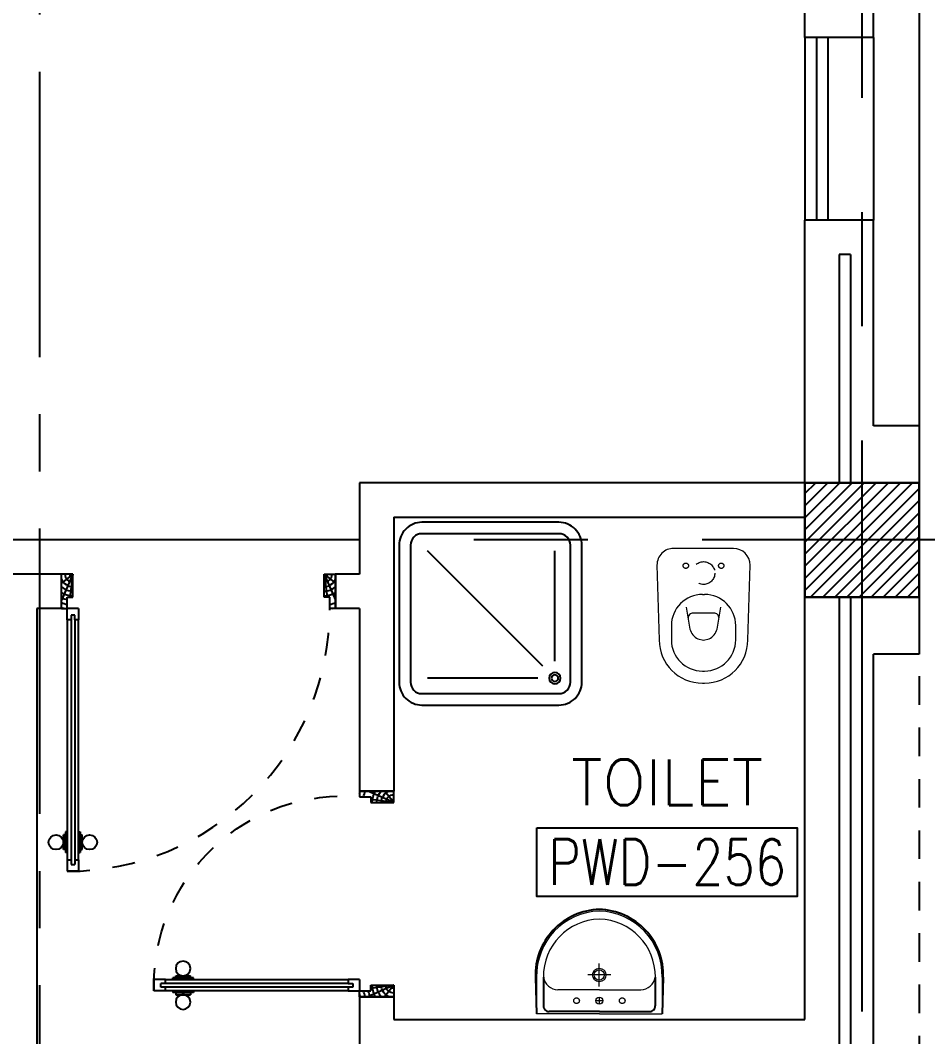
# Model space of a CAD drawing. Extents: x 88852.7 to 88945.7, y 39921.6 to 40001.1.
# Drawn here: x 88931.525 to 88935.498, y 39933.505 to 39937.955 of the extents above; entities that cross this region are included whole.
import ezdxf
from ezdxf.enums import TextEntityAlignment as Align

# ---------------------------------------------------------------- set-up
doc = ezdxf.new("R2010")
doc.units = 0
doc.header["$MEASUREMENT"] = 0
doc.header["$PDMODE"] = 34
for name, pattern in [('CENTER', [2, 1.25, -0.25, 0.25, -0.25]), ('CENTERX2', [4, 2.5, -0.5, 0.5, -0.5]), ('DASHED', [0.75, 0.5, -0.25]), ('HIDDEN', [0.375, 0.25, -0.125]), ('HIDDEN2', [0.1875, 0.125, -0.0625])]:
    doc.linetypes.add(name, pattern=pattern)
doc.layers.get('0').update_dxf_attribs({"linetype": 'CONTINUOUS'})
doc.layers.get('DEFPOINTS').update_dxf_attribs({"linetype": 'CONTINUOUS'})
for name, color, linetype in [('AX-DIM', 4, 'CONTINUOUS'), ('AXES', 11, 'CENTERX2'), ('AXES1', 11, 'CENTER'), ('COL', 2, 'CONTINUOUS'), ('DOOR', 7, 'CONTINUOUS'), ('FIX', 3, 'CONTINUOUS'), ('HAT', 8, 'CONTINUOUS'), ('HIDDEN', 9, 'HIDDEN2'), ('INSUL', 4, 'CONTINUOUS'), ('PROJ-L', 3, 'CONTINUOUS'), ('RM-BOX', 4, 'CONTINUOUS'), ('RM-NAME', 2, 'CONTINUOUS'), ('RM-NO', 2, 'CONTINUOUS'), ('WALL', 4, 'CONTINUOUS'), ('WIN', 3, 'CONTINUOUS')]:
    doc.layers.add(name, color=color, linetype=linetype)
doc.styles.add('ROMANS', font='ROMANS.shx', dxfattribs={"width": 0.6})
doc.dimstyles.new('DIM-OUT', dxfattribs={"dimscale": 0, "dimtxt": 0.24, "dimasz": 0.08, "dimexe": 0.02, "dimexo": 0.02, "dimgap": 0.05, "dimtad": 1, "dimdec": 0, "dimlfac": 1000, "dimzin": 0, "dimdsep": 46, "dimtxsty": 'ROMANS', "dimblk1": 'ARCHTICK', "dimblk2": 'ARCHTICK', "dimsah": 1, "dimcen": 0.01, "dimdle": 0.08, "dimclrd": 4, "dimclre": 4, "dimclrt": 2, "dimadec": 0, "dimazin": 0, "dimtp": 2, "dimtm": 2, "dimtfac": 0.114286, "dimtdec": 0, "dimtix": 1, "dimtmove": 2, "dimatfit": 3, "dimldrblk": 'ARCHTICK', "dimfxl": 0, "dimtolj": 1, "dimtzin": 0, "dimarcsym": 0})

# ---------------------------------------------------------------- blocks, each defined once
blk = doc.blocks.new('_ARCHTICK')
at = {"color": 0, "linetype": 'ByBlock', "const_width": 0.15}
blk.add_lwpolyline([(-0.5, -0.5), (0.5, 0.5)], dxfattribs=at)
blk = doc.blocks.new('*D629')
at = {"layer": 'AX-DIM', "color": 4, "lineweight": -2}
for p, q in [((88944.3103, 39987.6296), (88944.3103, 39928.1496)), ((88935.4803, 39987.5496), (88944.3303, 39987.5496)), ((88935.4803, 39928.2296), (88944.3303, 39928.2296))]:
    blk.add_line(p, q, dxfattribs=at)
at = {"layer": 'DEFPOINTS', "color": 0}
for p in [(88935.4603, 39987.5496), (88935.4603, 39928.2296), (88944.3103, 39928.2296)]:
    blk.add_point(p, dxfattribs=at)
at = {"layer": 'AX-DIM', "color": 4, "lineweight": -2, "xscale": 0.08, "yscale": 0.08, "zscale": 0.08}
for p, rotation in [((88944.3103, 39987.5496), 90), ((88944.3103, 39928.2296), 270)]:
    blk.add_blockref('_ARCHTICK', p, dxfattribs=dict(at, rotation=rotation))
at = {"layer": 'AX-DIM', "color": 2, "insert": (88944.1403, 39957.8896), "char_height": 0.24, "attachment_point": 5, "rotation": 90, "style": 'ROMANS'}
blk.add_mtext('\\A1;59320', dxfattribs=at)
blk = doc.blocks.new('WC1')
at = {"layer": 'FIX', "lineweight": 20}
for p, q in [((-210, 203.8), (-538, 193.8)), ((-475, 140.8), (-538, 140.8)), ((-137, 0), (-137, 130.8)), ((-394.8, 75.7), (-490.4, 60.1)), ((-727, 4.8), (-727, -4.8)), ((-674, 4.8), (-674, -4.8)), ((-533.7, 24.2), (-539.5, 0)), ((-539.5, 0), (-533.7, -24.2)), ((-339, 4.8), (-339, -4.8)), ((-137, -130.8), (-137, 0)), ((-490.4, -60.1), (-394.8, -75.7)), ((-538, -140.8), (-475, -140.8)), ((-538, -193.8), (-210, -203.8)), ((-213.2, -203.8), (-210, -203.8))]:
    blk.add_line(p, q, dxfattribs=at)
at = {"layer": 'FIX', "linetype": 'Continuous', "lineweight": 20}
blk.add_line((-420.1, -47.3), (-420.4, 44.6), dxfattribs=at)
at = {"layer": 'FIX', "linetype": 'HIDDEN', "lineweight": 20, "ltscale": 0.05}
for centre in [(-213.2, 77.5), (-213.2, -77.5)]:
    blk.add_circle(centre, 11.6, dxfattribs=at)
at = {"layer": 'FIX', "linetype": 'HIDDEN2', "lineweight": 20, "ltscale": 0.3}
blk.add_circle((-245, 0), 49.8, dxfattribs=at)
at = {"layer": 'FIX', "lineweight": 20}
for centre, radius, start, end in [((-538, 4.8), 189, 90, 180), ((-210, 130.8), 73, 360, 90), ((-538, 4.8), 136, 90, 180), ((-475, 4.8), 136, 360, 90), ((-473, -6.9), 68.2, 128.9242, 152.8468), ((-464.4, -17.6), 82, 108.496, 128.9242), ((-538, -4.8), 189, 180, 270), ((-538, -4.8), 136, 180, 270), ((-473, 6.9), 68.2, 207.1532, 231.0758), ((-475, -4.8), 136, 270, 0), ((-464.4, 17.6), 82, 231.0758, 251.504), ((-210, -130.8), 73, 270, 0)]:
    blk.add_arc(centre, radius, start, end, dxfattribs=at)
at = {"layer": 'FIX', "linetype": 'Continuous', "lineweight": 20}
for centre, start, end in [((-442.7, 45.5), 357.6662, 91.6121), ((-442.4, -45.6), 268.3879, 2.3338)]:
    blk.add_arc(centre, 22.3, start, end, dxfattribs=at)
blk = doc.blocks.new('SHR1')
at = {"layer": 'FIX'}
for p, q in [((-195.7, 195.7), (-700, 700)), ((-142.7, 217.7), (-142.7, 700)), ((-217.7, 142.7), (-700, 142.7))]:
    blk.add_line(p, q, dxfattribs=at)
for points in [[(-825, 125), (-825, 725, -0.414214), (-725, 825), (-125, 825, -0.414214), (-25, 725), (-25, 125, -0.414214), (-125, 25), (-725, 25, -0.414214)], [(-775, 125), (-775, 725, -0.414214), (-725, 775), (-125, 775, -0.414214), (-75, 725), (-75, 125, -0.414214), (-125, 75), (-725, 75, -0.414214)]]:
    blk.add_lwpolyline(points, format="xyb", close=True, dxfattribs=at)
for radius in [25, 15]:
    blk.add_circle((-142.7, 142.7), radius, dxfattribs=at)
blk = doc.blocks.new('LAV1')
at = {"layer": 'FIX', "linetype": 'DASHED', "lineweight": 20, "ltscale": 0.05}
for p, q in [((-0.5, 170), (-0.5, 270)), ((-0.5, 170), (-0.5, 270)), ((49.5, 220), (-50.5, 220))]:
    blk.add_line(p, q, dxfattribs=at)
at = {"layer": 'FIX', "linetype": 'ByBlock', "ltscale": 0.3}
for p, q in [((-280, 210), (-275, 50)), ((-245, 210), (-245, 85)), ((245, 210), (245, 85)), ((280, 210), (275, 50)), ((0, 60), (-220.2, 60)), ((0, 60), (220.2, 60))]:
    blk.add_line(p, q, dxfattribs=at)
at = {"layer": 'FIX', "linetype": 'Continuous', "lineweight": 20}
for p, q in [((-275, 210), (-275, 50)), ((275, 210), (275, 50)), ((0, 155), (-181.4, 155)), ((0, 155), (181.4, 155)), ((0, 50), (-275, 50)), ((0, 50), (-252.5, 50)), ((0, 50), (275, 50)), ((0, 50), (252.5, 50))]:
    blk.add_line(p, q, dxfattribs=at)
at = {"layer": 'FIX', "lineweight": 20}
for p, q in [((15.6, 107.5), (-15.5, 107.5)), ((0, 92), (0, 123))]:
    blk.add_line(p, q, dxfattribs=at)
for centre, radius in [((-0.5, 220), 29.5), ((-0.5, 220), 22.5), ((0, 107.5), 15.5)]:
    blk.add_circle(centre, radius, dxfattribs=at)
at = {"layer": 'FIX', "linetype": 'HIDDEN', "lineweight": 20, "ltscale": 0.05}
for centre in [(-100, 107.5), (100, 107.5)]:
    blk.add_circle(centre, 12.4, dxfattribs=at)
at = {"layer": 'FIX', "linetype": 'ByBlock', "ltscale": 0.3}
for centre, radius, start, end in [((6.9, 220), 287, 91.3776, 182.0064), ((-6.9, 220), 287, 357.9936, 88.6224), ((-220.1, 84.9), 24.9, 179.7021, 269.9486), ((220.1, 84.9), 24.9, 270.0514, 0.2979)]:
    blk.add_arc(centre, radius, start, end, dxfattribs=at)
at = {"layer": 'FIX', "linetype": 'Continuous', "lineweight": 20}
for centre, radius, start, end in [((8.4, 216.7), 283.4, 91.6988, 181.351), ((-8.4, 216.7), 283.4, 358.649, 88.3012), ((7.6, 212.5), 252.7, 91.7328, 180.4884), ((-7.6, 212.5), 252.7, 359.5116, 88.2672), ((-179.2, 221.8), 66.9, 190.2006, 268.0786), ((179.2, 221.8), 66.9, 271.9214, 349.7994)]:
    blk.add_arc(centre, radius, start, end, dxfattribs=at)
blk = doc.blocks.new('DOOR90')
at = {"layer": 'DOOR', "linetype": 'ByBlock'}
for p, q in [((0, 0), (-150, 0)), ((-200, -25), (-1000, -25)), ((-200, -42), (-1000, -42)), ((-200, -58), (-1000, -58)), ((-1000, -75), (-200, -75))]:
    blk.add_line(p, q, dxfattribs=at)
at = {"layer": 'DOOR', "color": 0, "linetype": 'ByBlock'}
for p, q in [((-150, 0), (-150, -25)), ((-150, 0), (0, 0)), ((0, -50), (0, 0)), ((-1050, -25), (-1050, -75)), ((-1050, -75), (-1050, -25)), ((-1000, -25), (-1050, -25)), ((-1020, -42), (-1020, -58)), ((-1000, -42), (-1020, -42)), ((-1000, -25), (-1000, -42)), ((-967.6, -25), (-967.6, -17.8)), ((-877.6, -17.8), (-967.6, -17.8)), ((-955, -17.8), (-955, -8.8)), ((-955, -8.8), (-890.2, -8.8)), ((-955, -17.8), (-890.2, -17.8)), ((-890.2, -17.8), (-890.2, -8.8)), ((-877.6, -25), (-877.6, -17.8)), ((-200, -42), (-200, -25)), ((-200, -25), (-150, -25)), ((-180, -42), (-200, -42)), ((-180, -58), (-180, -42)), ((-150, -75), (-150, -25)), ((-150, -25), (-100, -25)), ((-100, -25), (-100, -50)), ((-1000, -75), (-1050, -75)), ((-1000, -58), (-1020, -58)), ((-1000, -58), (-1000, -75)), ((-967.6, -75), (-967.6, -82.2)), ((-877.6, -82.2), (-967.6, -82.2)), ((-955, -82.2), (-955, -91.2)), ((-955, -82.2), (-890.2, -82.2)), ((-890.2, -82.2), (-890.2, -91.2)), ((-877.6, -75), (-877.6, -82.2)), ((-200, -75), (-200, -58)), ((-200, -58), (-180, -58)), ((-150, -75), (-200, -75)), ((-100, -50), (0, -50)), ((-955, -91.2), (-890.2, -91.2)), ((-150, -900), (-150, -875)), ((-150, -875), (-100, -875)), ((-100, -850), (0, -850)), ((-100, -875), (-100, -850)), ((0, -850), (0, -900)), ((0, -900), (-150, -900)), ((-150, -900), (0, -900))]:
    blk.add_line(p, q, dxfattribs=at)
at = {"layer": 'DOOR', "color": 9, "linetype": 'ByBlock'}
for p, q in [((0, -50), (-113.7, 0)), ((0, -50), (-40.1, 0)), ((0, -50), (-100, -36.6)), ((0, -850), (-113.7, -900)), ((0, -850), (-100, -863.4)), ((0, -850), (-40.1, -900))]:
    blk.add_line(p, q, dxfattribs=at)
at = {"layer": 'DOOR', "color": 0, "linetype": 'ByBlock'}
for centre in [(-922.6, 23.5), (-922.6, -123.5)]:
    blk.add_circle(centre, 32.4, dxfattribs=at)
at = {"layer": 'DOOR', "color": 9, "linetype": 'ByBlock'}
for centre, radius, start, end in [((0, -50), 74.4, 137.7764, 180), ((0, -50), 54.4, 113.2074, 180), ((0, -50), 154.4, 161.1053, 166.2858), ((0, -50), 134.4, 158.1598, 169.28), ((0, -50), 114.4, 154.0838, 167.3774), ((0, -50), 94.4, 148.0182, 180), ((0, -50), 34.4, 90, 180), ((0, -50), 14.4, 90, 180), ((0, -850), 154.4, 193.7142, 198.8947), ((0, -850), 134.4, 190.72, 201.8402), ((0, -850), 94.4, 180, 211.9818), ((0, -850), 74.4, 180, 222.2236), ((0, -850), 54.4, 180, 246.7926), ((0, -850), 34.4, 180, 270), ((0, -850), 14.4, 180, 270)]:
    blk.add_arc(centre, radius, start, end, dxfattribs=at)
at = {"layer": 'DOOR', "linetype": 'HIDDEN', "ltscale": 0.5}
blk.add_arc((-222.2, -50), 828.2, 178.2701, 275.003, dxfattribs=at)
blk = doc.blocks.new('DOOR100')
at = {"layer": 'DOOR', "color": 0, "linetype": 'ByBlock'}
for p, q in [((-76.1, 1251.1), (-76.1, 1301.1)), ((-76.1, 1301.1), (-26.1, 1301.1)), ((-26.1, 1301.1), (-76.1, 1301.1)), ((-26.1, 1251.1), (-26.1, 1301.1)), ((-59.1, 1251.1), (-76.1, 1251.1)), ((-59.1, 1251.1), (-59.1, 1271.1)), ((-43.1, 1271.1), (-59.1, 1271.1)), ((-43.1, 1251.1), (-43.1, 1271.1)), ((-26.1, 1251.1), (-43.1, 1251.1)), ((-92.3, 1206.1), (-92.3, 1141.3)), ((-83.3, 1206.1), (-92.3, 1206.1)), ((-83.3, 1128.7), (-83.3, 1218.7)), ((-76.1, 1218.7), (-83.3, 1218.7)), ((-83.3, 1206.1), (-83.3, 1141.3)), ((-26.1, 1218.7), (-18.9, 1218.7)), ((-18.9, 1128.7), (-18.9, 1218.7)), ((-18.9, 1206.1), (-18.9, 1141.3)), ((-18.9, 1206.1), (-9.9, 1206.1)), ((-9.9, 1206.1), (-9.9, 1141.3)), ((-83.3, 1141.3), (-92.3, 1141.3)), ((-76.1, 1128.7), (-83.3, 1128.7)), ((-26.1, 1128.7), (-18.9, 1128.7)), ((-18.9, 1141.3), (-9.9, 1141.3)), ((-76.1, 200), (-59.1, 200)), ((-76.1, 150), (-76.1, 200)), ((-59.1, 200), (-59.1, 180)), ((-59.1, 180), (-43.1, 180)), ((-43.1, 200), (-26.1, 200)), ((-43.1, 180), (-43.1, 200)), ((-26.1, 200), (-26.1, 150)), ((-1201.1, 0), (-1201.1, 150)), ((-1201.1, 150), (-1176.1, 150)), ((-1201.1, 150), (-1201.1, 0)), ((-1176.1, 150), (-1176.1, 100)), ((-76.1, 150), (-26.1, 150)), ((-1.1, 150), (-26.1, 150)), ((-26.1, 150), (-26.1, 100)), ((-1.1, 150), (-1.1, 0)), ((-1176.1, 100), (-1151.1, 100)), ((-1151.1, 100), (-1151.1, 0)), ((-51.1, 100), (-51.1, 0)), ((-26.1, 100), (-51.1, 100)), ((-1151.1, 0), (-1201.1, 0)), ((-51.1, 0), (-1.1, 0))]:
    blk.add_line(p, q, dxfattribs=at)
at = {"layer": 'DOOR', "linetype": 'ByBlock'}
for p, q in [((-76.1, 1251.1), (-76.1, 200)), ((-59.1, 200), (-59.1, 1251.1)), ((-43.1, 200), (-43.1, 1251.1)), ((-26.1, 200), (-26.1, 1251.1))]:
    blk.add_line(p, q, dxfattribs=at)
at = {"layer": 'DOOR', "color": 9, "linetype": 'ByBlock'}
for p, q in [((-1151.1, 0), (-1201.1, 113.7)), ((-1151.1, 0), (-1164.4, 100)), ((-51.1, 0), (-1.1, 113.7)), ((-51.1, 0), (-37.7, 100)), ((-1151.1, 0), (-1201.1, 40.1)), ((-51.1, 0), (-1.1, 40.1))]:
    blk.add_line(p, q, dxfattribs=at)
at = {"layer": 'DOOR', "color": 0, "linetype": 'ByBlock'}
for centre in [(-124.6, 1173.7), (22.5, 1173.7)]:
    blk.add_circle(centre, 32.4, dxfattribs=at)
at = {"layer": 'DOOR', "linetype": 'HIDDEN', "ltscale": 0.5}
blk.add_arc((-26.8, 151.9), 1149.2, 89.961, 180.0931, dxfattribs=at)
at = {"layer": 'DOOR', "color": 9, "linetype": 'ByBlock'}
for centre, radius, start, end in [((-1151.1, 0), 154.4, 103.7142, 108.8947), ((-51.1, 0), 154.4, 71.1053, 76.2858), ((-1151.1, 0), 134.4, 100.72, 111.8402), ((-1151.1, 0), 94.4, 90, 121.9818), ((-51.1, 0), 94.4, 58.0182, 90), ((-51.1, 0), 134.4, 68.1598, 79.28), ((-51.1, 0), 114.4, 64.0838, 77.3774), ((-1151.1, 0), 74.4, 90, 132.2236), ((-1151.1, 0), 54.4, 90, 156.7926), ((-51.1, 0), 74.4, 47.7764, 90), ((-51.1, 0), 54.4, 23.2074, 90), ((-1151.1, 0), 34.4, 90, 180), ((-1151.1, 0), 14.4, 90, 180), ((-51.1, 0), 34.4, 0, 90), ((-51.1, 0), 14.4, 0, 90)]:
    blk.add_arc(centre, radius, start, end, dxfattribs=at)
blk = doc.blocks.new('RM1')
at = {"layer": 'RM-BOX'}
blk.add_lwpolyline([(569.9, -200), (-569.9, -200), (-569.9, -500), (569.9, -500)], close=True, dxfattribs=at)
at = {"layer": 'RM-NAME', "style": 'ROMANS'}
for tag, p in [('ROOMNAME1', (0, 323.8)), ('ROOMNAME2', (0, 0))]:
    blk.add_attdef(tag, text='', height=200, dxfattribs=at).set_placement(p, align=Align.MIDDLE)
at = {"layer": 'RM-NO', "style": 'ROMANS', "width": 0.8}
blk.add_attdef('ROOMNO', text='', height=200, dxfattribs=at).set_placement((0, -350), align=Align.MIDDLE)
blk = doc.blocks.new('*X579')
at = {"color": 0}
for p, q in [((253128.6, 125478.1), (253600.2, 125949.7)), ((253128.6, 125531.1), (253547.2, 125949.7)), ((253128.6, 125584.2), (253494.1, 125949.7)), ((253128.6, 125637.2), (253441.1, 125949.7)), ((253128.6, 125690.2), (253388.1, 125949.7)), ((253128.6, 125743.3), (253335, 125949.7)), ((253128.6, 125796.3), (253282, 125949.7)), ((253128.6, 125849.3), (253229, 125949.7)), ((253128.6, 125902.4), (253175.9, 125949.7)), ((253153.2, 125449.7), (253628.6, 125925.1)), ((253206.3, 125449.7), (253628.6, 125872)), ((253259.3, 125449.7), (253628.6, 125819)), ((253312.3, 125449.7), (253628.6, 125766)), ((253365.4, 125449.7), (253628.6, 125712.9)), ((253418.4, 125449.7), (253628.6, 125659.9)), ((253471.4, 125449.7), (253628.6, 125606.9)), ((253524.4, 125449.7), (253628.6, 125553.8)), ((253577.5, 125449.7), (253628.6, 125500.8))]:
    blk.add_line(p, q, dxfattribs=at)
blk = doc.blocks.new('COL50')
at = {"layer": 'COL'}
blk.add_lwpolyline([(-250, 250), (-250, -250), (250, -250), (250, 250)], close=True, dxfattribs=at)

msp = doc.modelspace()

# ---------------------------------------------------------------- linework, layer by layer
at = {"layer": 'AXES'}
for p, q in [((88935.2103, 39921.6153), (88935.2103, 40000.4279)), ((88945.0103, 39935.6796), (88876.9703, 39935.6796))]:
    msp.add_line(p, q, dxfattribs=at)
at = {"layer": 'AXES1'}
msp.add_line((88931.6103, 39928.4796), (88931.6103, 39987.2996), dxfattribs=at)
msp.add_line((88931.6103, 39928.4796), (88931.6103, 39987.2996), dxfattribs=at)
at = {"layer": 'HIDDEN'}
msp.add_line((88935.4603, 39987.0576), (88935.4603, 39928.7296), dxfattribs=at)
at = {"layer": 'INSUL'}
for p, q in [((88935.1103, 39936.9296), (88935.1103, 39935.9296)), ((88935.1603, 39936.9296), (88935.1103, 39936.9296)), ((88935.1603, 39936.9296), (88935.1603, 39935.9296)), ((88935.1103, 39935.4296), (88935.1103, 39928.7296)), ((88935.1603, 39935.4296), (88935.1603, 39928.7296))]:
    msp.add_line(p, q, dxfattribs=at)
at = {"layer": 'PROJ-L'}
msp.add_line((88935.4603, 39942.6296), (88935.4603, 39935.9296), dxfattribs=at)
at = {"layer": 'WALL'}
for p, q in [((88935.2603, 39937.8796), (88935.2603, 39940.6796)), ((88934.9603, 39937.8796), (88934.9603, 39938.3296)), ((88935.2603, 39937.8796), (88934.9603, 39937.8796)), ((88935.2603, 39937.0796), (88934.9603, 39937.0796)), ((88934.9603, 39935.9296), (88934.9603, 39937.0796)), ((88935.2603, 39936.1796), (88935.2603, 39937.0796)), ((88935.4603, 39936.1796), (88935.2603, 39936.1796)), ((88935.4603, 39936.1796), (88935.4603, 39935.1796)), ((88933.0103, 39935.9296), (88933.0103, 39935.5296)), ((88933.1603, 39935.7796), (88933.1603, 39934.5796)), ((88934.9603, 39933.5796), (88934.9603, 39935.4296)), ((88931.5978, 39935.3796), (88931.5978, 39928.7296)), ((88933.0103, 39935.3796), (88933.0103, 39934.5796)), ((88935.2603, 39932.1796), (88935.2603, 39935.1796)), ((88935.4603, 39935.1796), (88935.2603, 39935.1796)), ((88933.0103, 39934.5796), (88933.1603, 39934.5796)), ((88933.0103, 39933.6796), (88933.1603, 39933.6796)), ((88933.0103, 39933.6796), (88933.0103, 39933.4296)), ((88933.1603, 39933.6796), (88933.1603, 39933.5796)), ((88933.1603, 39933.5796), (88934.9603, 39933.5796))]:
    msp.add_line(p, q, dxfattribs=at)
at = {"layer": 'WALL', "linetype": 'ByBlock'}
for p, q in [((88934.9603, 39935.9296), (88933.0103, 39935.9296)), ((88933.1603, 39935.7796), (88934.9603, 39935.7796)), ((88933.1603, 39935.7796), (88934.9603, 39935.7796)), ((88931.704, 39935.5296), (88931.3415, 39935.5296)), ((88933.0103, 39935.5296), (88932.904, 39935.5296)), ((88931.704, 39935.3796), (88931.5978, 39935.3796)), ((88933.0103, 39935.3796), (88932.904, 39935.3796))]:
    msp.add_line(p, q, dxfattribs=at)
at = {"layer": 'WALL', "color": 2, "linetype": 'ByBlock'}
for p, q in [((88931.704, 39935.5296), (88931.704, 39935.3796)), ((88932.904, 39935.5296), (88932.904, 39935.3796))]:
    msp.add_line(p, q, dxfattribs=at)
at = {"layer": 'WALL', "linetype": 'ByBlock', "ltscale": 0.3}
msp.add_lwpolyline([(88934.9603, 39935.4296), (88935.4603, 39935.4296), (88935.4603, 39935.9296), (88934.9603, 39935.9296)], close=True, dxfattribs=at)
at = {"layer": 'WIN'}
for p, q in [((88934.9603, 39937.8796), (88934.9603, 39937.0796)), ((88935.0103, 39937.8796), (88935.0103, 39937.0796)), ((88935.0603, 39937.8796), (88935.0603, 39937.0796)), ((88935.2603, 39937.8796), (88935.2603, 39937.0796))]:
    msp.add_line(p, q, dxfattribs=at)

# ---------------------------------------------------------------- block references
at = {"layer": 'COL', "xscale": -0.001000000003841706, "yscale": 0.000999999996565748, "zscale": 0.001}
msp.add_blockref('COL50', (88935.2103, 39935.6796), dxfattribs=at)
at = {"layer": 'DOOR', "color": 0, "linetype": 'ByBlock', "yscale": 0.000999999996565748, "zscale": 0.001, "rotation": 180}
for name, p, xscale in [('DOOR100', (88931.704, 39935.5296), 0.001000000003841706), ('DOOR90', (88933.1603, 39933.6796), -0.001000000003841706)]:
    msp.add_blockref(name, p, dxfattribs=dict(at, xscale=xscale))
at = {"layer": 'FIX', "yscale": 0.000999999996565748, "zscale": 0.001, "rotation": 90}
for name, p, xscale in [('SHR1', (88934.0083, 39934.9316), -0.000999999996565748), ('WC1', (88934.5163, 39935.7796), 0.000999999996565748)]:
    msp.add_blockref(name, p, dxfattribs=dict(at, xscale=xscale))
at = {"layer": 'FIX', "linetype": 'ByBlock', "ltscale": 0.3, "xscale": 0.001000000003841706, "yscale": 0.000999999996565748, "zscale": 0.001}
msp.add_blockref('LAV1', (88934.0603, 39933.5546), dxfattribs=at)
at = {"layer": 'HAT', "xscale": 0.001000000003841706, "yscale": 0.000999999996565748, "zscale": 0.001}
msp.add_blockref('*X579', (88681.8317, 39809.9798), dxfattribs=at)
at = {"layer": 'RM-NAME'}
ref = msp.add_blockref('RM1', (88934.3569, 39934.6187), dxfattribs=dict(at, xscale=-0.001000000003841706, yscale=0.000999999996565748, zscale=0.001))
ref.add_attrib('ROOMNO', 'PWD-256', dxfattribs={"layer": 'RM-NO', "height": 0.2, "style": 'ROMANS', "width": 0.8}).set_placement((88934.3569, 39934.2687), align=Align.MIDDLE)
ref.add_attrib('ROOMNAME2', 'TOILET', dxfattribs={"height": 0.2, "style": 'ROMANS'}).set_placement((88934.3569, 39934.6187), align=Align.MIDDLE)

# ---------------------------------------------------------------- dimensions: what is measured, and where the dimension line sits
at = {"layer": 'AX-DIM'}
dim = msp.add_linear_dim(base=(88944.3103, 39928.2296), p1=(88935.4603, 39987.5496), p2=(88935.4603, 39928.2296), angle=270, dimstyle='DIM-OUT', override={"dimscale": 1}, dxfattribs=at)
dim.commit()
dim.dimension.update_dxf_attribs({"geometry": '*D629', "text_midpoint": (88944.1403, 39957.8896)})

doc.saveas('drawing.dxf')
